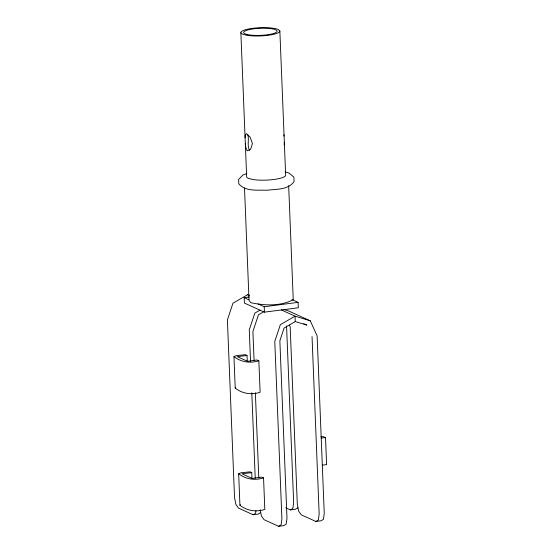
<?xml version="1.0" encoding="UTF-8"?>
<svg xmlns="http://www.w3.org/2000/svg" width="554" height="554" viewBox="0 0 554 554"><rect width="100%" height="100%" fill="white"/><g stroke="black" fill="none" stroke-linecap="round" stroke-linejoin="round"><path stroke-width="0.83" d="M279.86 31.01A19.515 4.127 -2.3 0 1 268.074 35.311A19.515 4.127 -2.3 0 1 246.765 35.297L242.451 34.133A19.515 4.127 -2.3 0 1 252.659 28.323A19.515 4.127 -2.3 0 1 278.274 29.501L279.86 31.01L285.656 175.189A19.515 4.127 -2.3 0 1 273.863 179.489A19.515 4.127 -2.3 0 1 252.555 179.475L248.247 178.312A19.515 4.127 -2.3 0 1 246.655 176.795L240.865 32.624M245.09 137.697L245.235 134.954L246.454 133.708L250.131 137.177L252.416 143.555L250.623 149.282L247.139 150.827L245.72 147.066L245.332 143.811M247.776 134.629C249.418 139.864 246.696 145.605 249.681 150.501M284.181 144.94L284.327 142.205M255.934 510.74L255.581 513.26L253.109 514.735L238.532 508.122L235.852 504.313L234.529 497.457L227.396 319.942L232.957 303.211L247.666 294.673L249.265 295.164M247.036 355.509L237.223 356.644L247.548 361.326L256.897 359.982L258.85 360.744L260.117 392.28C251.551 395.106 242.354 393.714 235.221 388.125L233.954 356.589L236.343 355.62L245.498 354.692L247.036 355.509L247.271 361.471M235.221 388.125L235.775 387.571M251.738 472.652L241.925 473.788L252.25 478.469L261.599 477.119L263.552 477.887L264.819 509.424C256.26 512.242 247.056 510.857 239.93 505.269L238.663 473.732L241.052 472.763L250.2 471.835L251.738 472.652L251.98 478.614M239.93 505.269L240.484 504.715M260.664 512.602L258.192 514.077L253.109 514.735M285.767 507.824L290.372 509.909L292.844 508.44L293.655 502.547L286.563 325.897M297.927 507.783L295.455 509.251L290.372 509.909M260.186 509.791L261.363 515.885L264.043 519.687L278.627 526.3L281.093 524.832L281.91 518.939L274.777 341.423L280.338 324.692L295.047 316.154L310.282 320.814L317.123 335.946L324.249 513.461L323.439 519.347L320.967 520.815L315.884 521.473L301.307 514.867L298.627 511.058L297.304 504.202L290.171 326.687L289.479 325.15M315.884 521.473L318.356 520.005L319.166 514.119L312.041 336.603M259.971 310.136L254.826 313.128L249.265 329.859L250.547 361.741M263.614 311.791L258.469 314.776L252.908 331.507L254.085 360.806M303.717 323.688L306.84 325.101L295.261 321.562L284.084 328.051L279.86 340.765L286.986 518.281L286.176 524.174L283.703 525.642L278.627 526.3M246.807 173.554L243.026 174.932L238.615 179.385L238.802 183.893C245.63 191.864 257.513 189.787 266.862 190.257C276.024 189.004 288.066 190.167 294.056 181.608L293.876 177.107L289.022 173.035L285.088 171.975M258.85 360.744C250.283 363.562 241.087 362.178 233.954 356.589M263.552 477.887C254.992 480.706 245.789 479.321 238.663 473.732M291.93 299.562L298.094 302.359L298.315 307.768L264.438 312.151L244.39 303.066L244.176 297.657L249.258 296.999M258.053 303.945L264.223 306.743L298.094 302.359M320.794 436.912L323.328 436.58L325.517 437.57L326.604 464.605L322.373 465.152M321.285 438.117L325.517 437.57M283.6 309.43L288.412 310.898L310.282 320.814M247.666 294.673L249.155 295.351M281.377 309.956L295.047 316.154L295.261 321.562M244.176 297.657L248.801 299.756M283.918 134.726L284.084 136.083M288.662 185.569L293.246 299.714C280.469 306.362 264.48 305.683 250.685 302.657L249.023 300.303L244.508 187.896M264.223 306.743L264.438 312.151M255.366 392.689L258.794 478.005M251.793 392.765L255.221 478.074M247.229 34.514A16.745 3.539 -2.3 0 0 275.913 32.534A16.745 3.539 -2.3 0 0 257.956 28.406A16.745 3.539 -2.3 0 0 247.229 34.514"/></g></svg>
